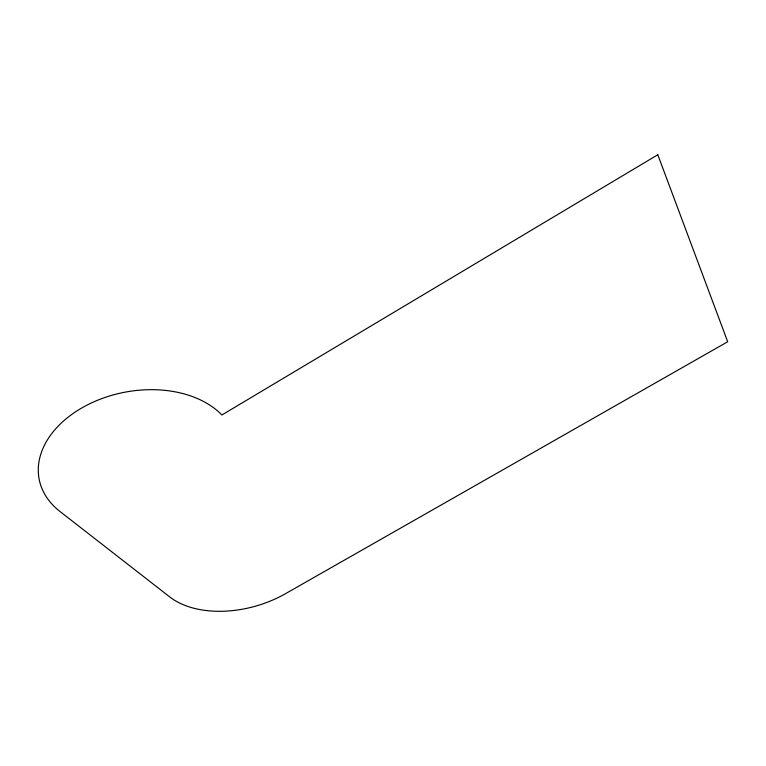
<?xml version="1.0" encoding="UTF-8"?>
<svg xmlns="http://www.w3.org/2000/svg" width="766" height="766" viewBox="0 0 766 766"><rect width="100%" height="100%" fill="white"/><g stroke="black" fill="none" stroke-linecap="round" stroke-linejoin="round"><path stroke-width="1.15" d="M657.793 154.761L221.91 414.99A100.222 69.189 -10.9 0 0 80.239 408.872A100.222 69.189 -10.9 0 0 60.102 511.592L169.736 596.925A88.349 55.774 -15.9 0 0 285.459 593.707L727.7 341.751L657.793 154.761"/></g></svg>
